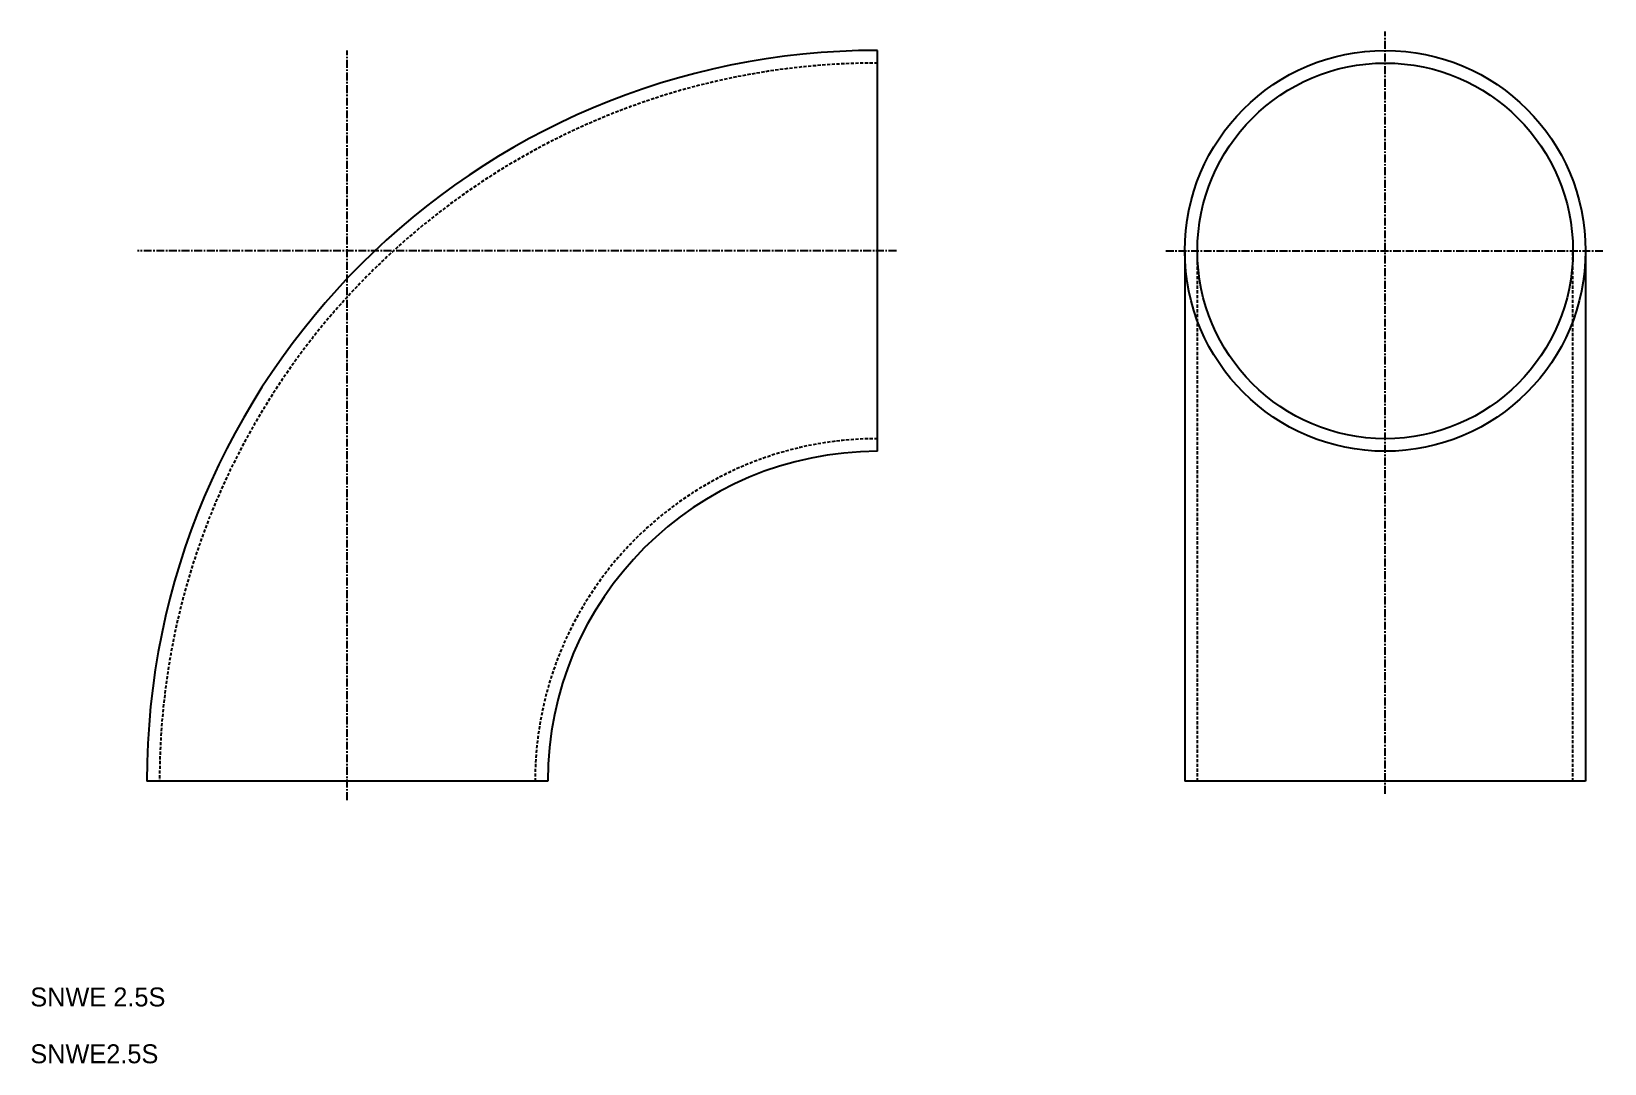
# Model space of a CAD drawing. Extents: x 0 to 249, y 1 to 164.
import ezdxf
from ezdxf.enums import TextEntityAlignment as Align

# ---------------------------------------------------------------- set-up
doc = ezdxf.new("R2010")
doc.units = 0
doc.linetypes.add('CENTER', pattern=[2, 1.25, -0.25, 0.25, -0.25])
doc.linetypes.add('DASHED', pattern=[0.75, 0.5, -0.25])
doc.layers.get('0').update_dxf_attribs({"linetype": 'CONTINUOUS'})
doc.layers.add('CENTER', color=1, linetype='CENTER')

msp = doc.modelspace()

# ---------------------------------------------------------------- linework, layer by layer
at = {"color": 7, "linetype": 'CONTINUOUS'}
for p, q in [((134.22, 97.83), (134.22, 161.33)), ((182.9, 129.58), (182.9, 45.58)), ((246.4, 129.58), (246.4, 45.58)), ((81.97, 45.58), (18.47, 45.58)), ((246.4, 45.58), (182.9, 45.58))]:
    msp.add_line(p, q, dxfattribs=at)
at = {"color": 3, "linetype": 'DASHED'}
for p, q in [((184.9, 45.58), (184.9, 129.58)), ((244.4, 45.58), (244.4, 129.58))]:
    msp.add_line(p, q, dxfattribs=at)
at = {"color": 7, "linetype": 'CONTINUOUS'}
for radius in [31.75, 29.75]:
    msp.add_circle((214.65, 129.58), radius, dxfattribs=at)
for radius in [115.75, 52.25]:
    msp.add_arc((134.22, 45.58), radius, 90, 180, dxfattribs=at)
at = {"color": 3, "linetype": 'DASHED'}
for radius in [113.75, 54.25]:
    msp.add_arc((134.22, 45.58), radius, 90, 180, dxfattribs=at)
at = {"layer": 'CENTER', "color": 1, "linetype": 'CENTER'}
for p, q in [((214.65, 43.58), (214.65, 164.33)), ((50.22, 42.58), (50.22, 161.33)), ((137.22, 129.58), (16.97, 129.58)), ((179.9, 129.58), (249.4, 129.58))]:
    msp.add_line(p, q, dxfattribs=at)

# ---------------------------------------------------------------- texts
for s, p in [('SNWE 2.5S', (0, 9)), ('SNWE2.5S', (0, 0))]:
    msp.add_text(s, height=3).set_placement(p, align=Align.BOTTOM_LEFT)

doc.saveas('drawing.dxf')
